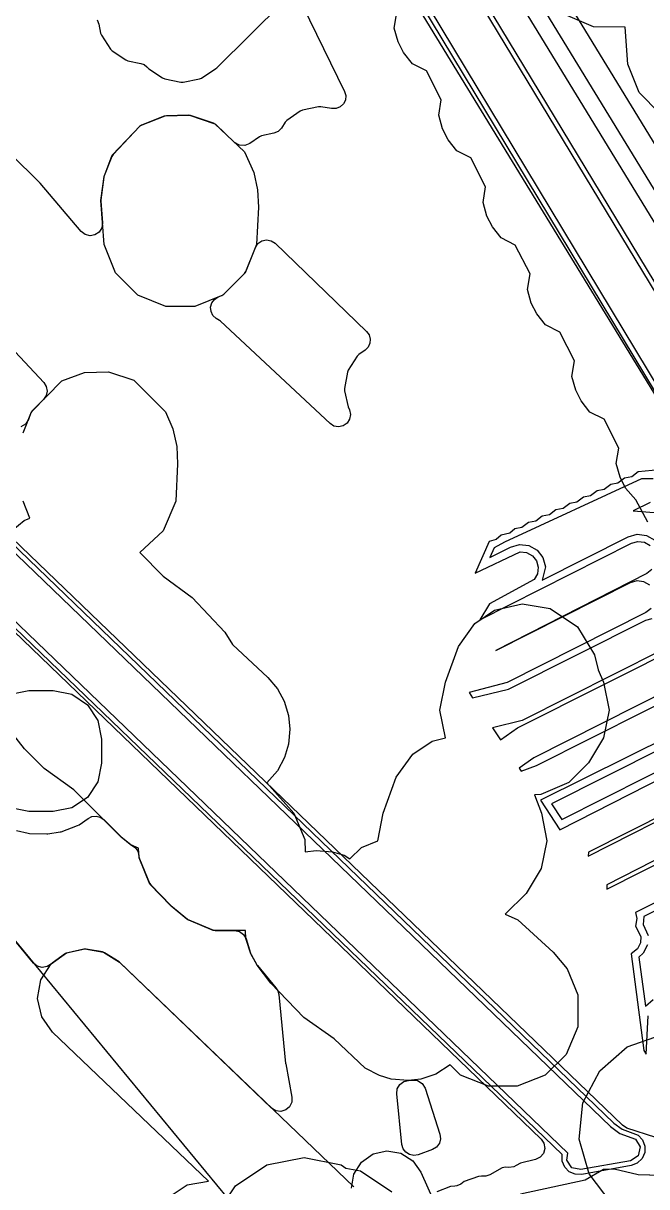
# Model space of a CAD drawing. Header units: metres. Extents: x -2677 to -840, y 169 to 1487.
# Drawn here: x -1653.36 to -1627.6, y 901.7 to 949.78 of the extents above; entities that cross this region are included whole.
import ezdxf

# ---------------------------------------------------------------- set-up
doc = ezdxf.new("R2010")
doc.units = ezdxf.units.M
for name, color, linetype in [('AI_GREENING_ALLOWED_ZONE', 4, 'Continuous'), ('AI_GREENING_EXCLUSIONS', 1, 'Continuous'), ('AI_GREENING_LAWN', 82, 'Continuous')]:
    doc.layers.add(name, color=color, linetype=linetype)

msp = doc.modelspace()

# ---------------------------------------------------------------- linework, layer by layer
at = {"layer": 'AI_GREENING_ALLOWED_ZONE'}
for points in [[(-1650.309, 949.921), (-1650.236, 949.742), (-1650.166, 949.377), (-1650.129, 949.287), (-1649.753, 948.719), (-1649.685, 948.65), (-1649.12, 948.269), (-1649.03, 948.231), (-1648.504, 948.125), (-1648.365, 948.075), (-1648.248, 947.987), (-1648.169, 947.908), (-1647.604, 947.526), (-1647.515, 947.489), (-1646.847, 947.353), (-1646.75, 947.352), (-1646.081, 947.482), (-1645.991, 947.519), (-1645.402, 947.909), (-1645.364, 947.939), (-1642.617, 950.66)], [(-1641.816, 950.524), (-1640.083, 946.97), (-1640.034, 946.794), (-1640.051, 946.612), (-1640.133, 946.449), (-1640.268, 946.326), (-1640.438, 946.26), (-1640.621, 946.259), (-1641.06, 946.338), (-1641.157, 946.336), (-1641.823, 946.191), (-1641.912, 946.152), (-1642.472, 945.763), (-1642.539, 945.694), (-1642.693, 945.454), (-1642.828, 945.314), (-1643.007, 945.236), (-1643.511, 945.126), (-1643.6, 945.087), (-1643.996, 944.812), (-1644.206, 944.728), (-1644.431, 944.745), (-1644.625, 944.859), (-1645.405, 945.597), (-1645.496, 945.652), (-1646.453, 945.973), (-1646.538, 945.986), (-1647.445, 945.961), (-1647.53, 945.944), (-1648.468, 945.573), (-1648.556, 945.513), (-1649.646, 944.366), (-1649.697, 944.285), (-1650.008, 943.484), (-1650.022, 943.426), (-1650.145, 942.483), (-1650.146, 942.433), (-1650.083, 941.539), (-1650.112, 941.334), (-1650.221, 941.157), (-1650.393, 941.041), (-1650.597, 941.004), (-1650.799, 941.053), (-1650.963, 941.18), (-1652.654, 943.171), (-1652.669, 943.188), (-1655.124, 945.605)], [(-1663.936, 947.159), (-1652.505, 934.933), (-1652.404, 934.772), (-1652.371, 934.585), (-1652.409, 934.399), (-1652.514, 934.241), (-1652.982, 933.765), (-1653.037, 933.681), (-1653.144, 933.404), (-1653.267, 933.221), (-1653.455, 933.109)], [(-1653.642, 916.426), (-1653.148, 916.311), (-1653.101, 916.305), (-1652.385, 916.279), (-1652.337, 916.282), (-1651.836, 916.361), (-1651.789, 916.373), (-1651.109, 916.624), (-1651.05, 916.655), (-1650.678, 916.924), (-1650.52, 917), (-1650.346, 917.017), (-1650.176, 916.973), (-1650.032, 916.873), (-1649.33, 916.173), (-1649.31, 916.155), (-1648.939, 915.857), (-1648.882, 915.822), (-1648.88, 915.821), (-1648.727, 915.718), (-1648.621, 915.566), (-1648.579, 915.386), (-1648.576, 915.331), (-1648.557, 915.247), (-1648.139, 914.247), (-1648.088, 914.17), (-1647.266, 913.323), (-1647.247, 913.305), (-1646.598, 912.765), (-1646.535, 912.727), (-1645.531, 912.307), (-1645.436, 912.288), (-1644.629, 912.286), (-1644.426, 912.243), (-1644.258, 912.12), (-1644.155, 911.94), (-1643.964, 911.348), (-1643.945, 911.303), (-1643.708, 910.877), (-1643.682, 910.839), (-1642.919, 909.919), (-1642.843, 909.793), (-1642.806, 909.65), (-1642.518, 906.793), (-1642.515, 906.772), (-1642.259, 905.405), (-1642.264, 905.196), (-1642.354, 905.008), (-1642.513, 904.873), (-1642.713, 904.814), (-1642.919, 904.842), (-1643.097, 904.952), (-1649.362, 910.96), (-1649.401, 910.99), (-1649.997, 911.369), (-1650.087, 911.404), (-1650.759, 911.522), (-1650.855, 911.52), (-1651.521, 911.371), (-1651.609, 911.332), (-1652.167, 910.941), (-1652.192, 910.915), (-1652.192, 910.915), (-1652.365, 910.797), (-1652.571, 910.761), (-1652.775, 910.812), (-1652.939, 910.942), (-1656.395, 915.133)]]:
    msp.add_lwpolyline(points, dxfattribs=at)
for points in [[(-1645.385, 937.584), (-1645.519, 937.707), (-1645.601, 937.87), (-1645.619, 938.052), (-1645.57, 938.228), (-1645.462, 938.375), (-1645.308, 938.472), (-1645.157, 938.533), (-1645.075, 938.588), (-1644.224, 939.439), (-1644.169, 939.521), (-1643.767, 940.519), (-1643.661, 940.682), (-1643.5, 940.792), (-1643.31, 940.832), (-1643.119, 940.797), (-1642.956, 940.692), (-1639.175, 937.046), (-1639.072, 936.904), (-1639.024, 936.734), (-1639.038, 936.559), (-1639.112, 936.399), (-1639.237, 936.275), (-1639.494, 936.096), (-1639.561, 936.027), (-1639.93, 935.453), (-1639.965, 935.363), (-1640.086, 934.692), (-1640.084, 934.595), (-1639.939, 933.929), (-1639.886, 933.808), (-1639.845, 933.618), (-1639.878, 933.427), (-1639.982, 933.264), (-1640.141, 933.152), (-1640.33, 933.108), (-1640.521, 933.14), (-1640.686, 933.243), (-1645.213, 937.472), (-1645.251, 937.501), (-1645.385, 937.584)], [(-1637.932, 905.541), (-1637.911, 905.746), (-1637.808, 905.925), (-1637.643, 906.047), (-1637.442, 906.093), (-1637.437, 906.093), (-1637.292, 906.11), (-1637.067, 906.084), (-1636.876, 905.961), (-1636.759, 905.767), (-1636.144, 903.866), (-1636.121, 903.677), (-1636.17, 903.494), (-1636.285, 903.341), (-1636.448, 903.243), (-1637.044, 903.024), (-1637.223, 902.994), (-1637.4, 903.029), (-1637.553, 903.124), (-1637.663, 903.268), (-1637.714, 903.442), (-1637.932, 905.541)]]:
    msp.add_lwpolyline(points, close=True, dxfattribs=at)
at = {"layer": 'AI_GREENING_EXCLUSIONS'}
for points in [[(-1648.112, 973.134), (-1622.093, 930.13), (-1608.179, 906.756), (-1604.538, 895.16), (-1604.12, 894.621), (-1604.086, 894.246), (-1604.323, 893.954), (-1604.506, 893.895), (-1604.869, 893.996), (-1607.023, 895.706), (-1607.054, 896.112), (-1606.897, 896.339), (-1609.902, 905.934), (-1611.238, 908.157), (-1612.493, 910.468), (-1641.603, 958.753)], [(-1647.854, 973.095), (-1621.922, 930.233), (-1608.008, 906.858), (-1604.348, 895.223), (-1603.942, 894.713), (-1603.867, 894.455), (-1603.894, 894.188), (-1604.021, 893.951), (-1604.227, 893.779), (-1604.482, 893.697), (-1604.75, 893.717), (-1604.991, 893.837), (-1607.01, 895.389), (-1607.199, 895.611), (-1607.281, 895.89), (-1607.242, 896.179), (-1607.119, 896.379), (-1610.086, 905.851), (-1611.412, 908.059), (-1612.667, 910.369), (-1641.774, 958.649)], [(-1637.563, 961.636), (-1607.565, 912.532), (-1607.191, 911.561), (-1602.871, 895.888)], [(-1638.445, 961.159), (-1608.5, 912.164), (-1608.155, 911.295), (-1603.783, 895.435)], [(-1627.552, 929.17), (-1628.059, 930.085), (-1628.477, 930.576), (-1628.704, 931.022), (-1628.863, 931.585), (-1628.759, 932.23), (-1629.365, 933.421), (-1629.948, 933.716), (-1630.311, 934.175), (-1630.538, 934.621), (-1630.696, 935.184), (-1630.592, 935.829), (-1631.199, 937.02), (-1631.782, 937.315), (-1632.144, 937.775), (-1632.371, 938.22), (-1632.53, 938.784), (-1632.425, 939.428), (-1633.032, 940.62), (-1633.615, 940.914), (-1633.977, 941.374), (-1634.204, 941.819), (-1634.363, 942.383), (-1634.258, 943.028), (-1634.865, 944.219), (-1635.448, 944.514), (-1635.81, 944.973), (-1636.037, 945.419), (-1636.196, 945.982), (-1636.091, 946.627), (-1636.698, 947.818), (-1637.281, 948.113), (-1637.644, 948.572), (-1637.87, 949.018), (-1638.029, 949.581), (-1637.925, 950.226)], [(-1627.056, 946.053), (-1627.911, 946.93), (-1628.381, 948.095), (-1628.501, 949.622), (-1629.806, 949.631), (-1630.957, 950.129)], [(-1673.909, 947.638), (-1628.96, 904.33), (-1628.622, 904.079), (-1627.956, 903.83), (-1627.772, 903.632), (-1627.678, 903.378), (-1627.686, 903.108), (-1627.686, 903.108), (-1627.797, 902.861), (-1627.992, 902.675), (-1628.244, 902.576), (-1630.288, 902.208), (-1630.556, 902.212), (-1630.803, 902.316), (-1630.993, 902.506), (-1631.097, 902.754), (-1631.096, 903.033), (-1675.968, 946.219)], [(-1653.357, 932.854), (-1653.018, 933.729), (-1651.759, 935.008), (-1650.828, 935.358), (-1649.834, 935.385), (-1648.784, 935.033), (-1647.474, 933.728), (-1647.174, 933.018), (-1647.019, 932.299), (-1646.98, 931.582), (-1647.057, 930.037), (-1647.572, 928.805), (-1648.537, 927.913), (-1647.577, 926.933), (-1646.378, 926.051), (-1645.026, 924.615), (-1644.709, 924.114), (-1643.249, 922.748), (-1642.856, 922.274), (-1642.581, 921.763), (-1642.4, 921.175), (-1642.341, 920.608), (-1642.4, 919.988), (-1642.561, 919.445), (-1642.856, 918.889), (-1643.298, 918.391), (-1642.175, 917.135), (-1641.722, 916.052), (-1641.708, 915.543), (-1641.263, 915.601), (-1640.588, 915.543), (-1640.098, 915.402), (-1639.862, 915.253), (-1639.383, 915.715), (-1638.714, 915.994), (-1638.488, 917.145), (-1637.952, 918.627), (-1637.27, 919.578), (-1636.462, 920.117), (-1635.914, 920.254), (-1636.144, 921.402), (-1635.917, 922.55), (-1635.381, 924.032), (-1634.699, 924.983), (-1633.891, 925.522), (-1632.751, 925.789), (-1631.596, 925.6), (-1630.458, 924.84), (-1629.76, 923.682), (-1629.614, 923.062), (-1629.383, 922.55), (-1629.156, 921.402), (-1629.386, 920.254), (-1630.015, 919.218), (-1630.825, 918.408), (-1631.972, 917.912), (-1632.242, 917.896), (-1631.954, 917.145), (-1631.727, 915.997), (-1631.957, 914.849), (-1632.586, 913.813), (-1633.45, 912.967), (-1632.922, 912.732), (-1631.473, 911.393), (-1630.896, 910.71), (-1630.443, 909.626), (-1630.443, 908.303), (-1630.934, 907.164), (-1631.8, 906.316), (-1632.951, 905.849), (-1634.139, 905.849), (-1635.29, 906.316), (-1635.723, 906.731), (-1636.309, 906.352), (-1636.938, 906.151), (-1637.462, 906.09), (-1638.156, 906.151), (-1638.636, 906.291), (-1639.24, 906.604), (-1640.517, 907.817), (-1641.763, 908.696), (-1643.126, 910.119), (-1643.697, 910.857), (-1643.957, 911.324), (-1644.159, 911.953), (-1644.176, 912.285), (-1645.486, 912.288), (-1646.569, 912.742), (-1647.257, 913.314), (-1648.121, 914.204), (-1648.574, 915.287), (-1648.594, 915.698), (-1648.913, 915.836), (-1649.321, 916.164), (-1651.272, 918.109), (-1652.497, 918.989), (-1653.308, 919.799), (-1654.144, 920.866)], [(-1627.096, 931.323), (-1627.954, 931.243), (-1628.225, 931.04), (-1628.52, 930.981), (-1628.791, 930.778), (-1629.087, 930.72), (-1629.358, 930.516), (-1629.653, 930.458), (-1629.924, 930.255), (-1630.22, 930.197), (-1630.491, 929.993), (-1630.786, 929.935), (-1631.058, 929.731), (-1631.353, 929.673), (-1631.624, 929.47), (-1631.919, 929.412), (-1632.19, 929.208), (-1632.486, 929.15), (-1632.757, 928.947), (-1633.052, 928.888), (-1633.263, 928.715), (-1633.619, 928.627), (-1633.829, 928.453), (-1634.118, 928.367), (-1634.696, 927.055), (-1632.837, 927.943), (-1632.566, 927.91), (-1632.327, 927.777), (-1632.158, 927.562), (-1632.084, 927.3), (-1632.116, 927.028), (-1632.25, 926.79), (-1634.093, 925.791), (-1634.498, 925.125), (-1628.237, 928.296), (-1627.973, 928.369), (-1627.702, 928.335), (-1627.465, 928.201)], [(-1627.336, 930.951), (-1627.819, 930.951), (-1633.484, 928.335), (-1633.907, 928.101), (-1634.082, 927.705), (-1633.236, 928.136), (-1632.86, 928.242), (-1632.473, 928.196), (-1632.132, 928.005), (-1631.891, 927.699), (-1631.785, 927.323), (-1631.921, 926.774), (-1628.372, 928.564), (-1627.996, 928.668), (-1627.608, 928.62), (-1627.269, 928.428)], [(-1653.785, 928.849), (-1653.323, 929.234), (-1653.083, 929.337), (-1653.359, 930.037)], [(-1627.459, 929.978), (-1628.165, 929.639), (-1627.295, 929.57)], [(-1627.391, 927.214), (-1627.606, 927.046), (-1633.841, 923.867), (-1628.267, 926.677), (-1628.003, 926.75), (-1627.732, 926.717), (-1627.495, 926.582)], [(-1627.421, 925.595), (-1627.636, 925.427), (-1633.373, 922.536), (-1634.943, 922.121), (-1634.803, 921.909), (-1633.307, 922.258), (-1627.638, 925.116), (-1627.375, 925.189)], [(-1627.008, 923.866), (-1632.752, 920.971), (-1633.978, 920.664), (-1633.649, 920.168), (-1632.946, 920.659), (-1625.841, 924.24)], [(-1625.21, 922.99), (-1632.268, 919.432), (-1632.875, 919), (-1632.79, 918.873), (-1632.153, 919.111), (-1625.43, 922.5)], [(-1624.799, 921.249), (-1631.996, 917.675), (-1631.187, 916.454), (-1623.981, 920.132)], [(-1624.664, 920.982), (-1631.538, 917.526), (-1631.107, 916.876), (-1624.116, 920.4)], [(-1623.351, 918.882), (-1630.014, 915.523), (-1630.021, 915.363), (-1625.469, 917.682)], [(-1659.014, 918.309), (-1644.921, 901.221)], [(-1624.833, 916.435), (-1629.254, 914.183), (-1629.252, 914), (-1622.109, 917.609)], [(-1621.479, 916.359), (-1628.069, 913.038), (-1628.009, 912.789), (-1628.073, 912.464), (-1627.845, 912.047), (-1627.862, 911.774), (-1627.982, 911.529), (-1628.252, 911.326), (-1627.717, 907.334), (-1627.622, 907.184), (-1627.546, 908.762)], [(-1621.344, 916.091), (-1627.727, 912.874), (-1627.751, 912.543), (-1627.547, 912.087)], [(-1647.241, 901.342), (-1646.592, 901.776), (-1645.698, 901.928), (-1652.143, 908.085), (-1652.591, 908.723), (-1652.761, 909.485), (-1652.626, 910.254), (-1652.208, 910.912), (-1651.569, 911.361), (-1650.807, 911.53), (-1650.038, 911.396), (-1649.38, 910.977), (-1639.696, 901.691)], [(-1627.572, 911.697), (-1627.744, 911.347), (-1627.93, 911.182), (-1627.659, 909.161), (-1627.332, 909.436)], [(-1639.798, 901.645), (-1639.699, 902.222), (-1639.387, 902.717), (-1638.909, 903.055), (-1638.338, 903.184), (-1637.761, 903.085), (-1637.266, 902.773), (-1636.928, 902.295), (-1634.208, 896.193)], [(-1645.455, 900.44), (-1644.587, 901.737), (-1643.29, 902.605), (-1641.759, 902.909), (-1640.228, 902.605), (-1640.029, 902.471), (-1640.029, 902.471), (-1639.426, 902.352), (-1638.129, 901.484)], [(-1621.239, 901.594), (-1623.421, 902.009), (-1627.482, 902.172), (-1627.49, 902.172), (-1627.495, 902.173), (-1627.963, 902.192), (-1628.952, 902.422), (-1629.391, 902.414), (-1630.149, 901.974), (-1632.815, 901.393)]]:
    msp.add_lwpolyline(points, dxfattribs=at)
for points in [[(-1628.28, 902.773), (-1630.323, 902.405), (-1630.692, 902.482), (-1630.901, 902.795), (-1630.864, 903.087), (-1675.834, 946.367), (-1675.997, 946.726), (-1675.85, 947.092), (-1675.119, 947.818), (-1674.77, 947.963), (-1674.42, 947.824), (-1674.048, 947.494), (-1629.095, 904.182), (-1628.713, 903.901), (-1628.074, 903.669), (-1627.875, 903.346), (-1627.96, 902.977), (-1628.28, 902.773)], [(-1643.68, 942.901), (-1643.641, 942.184), (-1643.718, 940.639), (-1644.188, 939.474), (-1645.11, 938.552), (-1646.275, 938.082), (-1647.463, 938.082), (-1648.628, 938.552), (-1649.55, 939.474), (-1650.02, 940.639), (-1650.148, 942.458), (-1650.018, 943.456), (-1649.679, 944.331), (-1648.519, 945.553), (-1647.489, 945.96), (-1646.495, 945.987), (-1645.445, 945.635), (-1644.221, 944.476), (-1643.835, 943.62), (-1643.68, 942.901)], [(-1651.356, 917.355), (-1652.121, 917.203), (-1653.121, 917.203), (-1653.887, 917.355), (-1654.536, 917.789), (-1654.969, 918.437), (-1655.121, 919.203), (-1655.121, 920.203), (-1654.969, 920.968), (-1654.536, 921.617), (-1653.887, 922.051), (-1653.121, 922.203), (-1652.121, 922.203), (-1651.356, 922.051), (-1650.707, 921.617), (-1650.274, 920.968), (-1650.121, 920.203), (-1650.121, 919.203), (-1650.274, 918.437), (-1650.707, 917.789), (-1651.356, 917.355)], [(-1620.921, 904.504), (-1620.941, 902.824), (-1621.599, 901.3), (-1622.759, 900.166), (-1624.203, 899.561), (-1625.358, 899.542), (-1625.824, 899.462), (-1627.229, 899.732), (-1628.449, 900.48), (-1629.069, 901.035), (-1629.98, 902.227), (-1630.388, 903.67), (-1630.236, 905.162), (-1629.545, 906.493), (-1628.413, 907.476), (-1626.998, 907.973), (-1624.203, 907.865), (-1622.679, 907.207), (-1621.545, 906.047), (-1620.921, 904.504)]]:
    msp.add_lwpolyline(points, close=True, dxfattribs=at)
at = {"layer": 'AI_GREENING_LAWN'}
for points in [[(-1645.822, 972.934), (-1618.846, 945.854), (-1618.843, 945.851), (-1583.68, 909.897), (-1583.566, 909.715), (-1583.539, 909.502), (-1583.604, 909.298), (-1583.748, 909.139), (-1603.696, 895.007), (-1603.87, 894.928), (-1604.06, 894.92), (-1604.239, 894.984), (-1604.239, 894.984), (-1604.382, 895.109), (-1604.467, 895.279), (-1609.101, 911.787), (-1609.128, 911.85), (-1639.033, 960.78)], [(-1642.125, 958.743), (-1612.523, 910.314), (-1612.468, 910.188), (-1609.406, 899.26)], [(-1627.227, 903.735), (-1628.419, 904.125), (-1628.61, 904.24), (-1673.268, 947.216)], [(-1675.171, 945.3), (-1631.967, 903.669), (-1631.849, 903.493), (-1631.814, 903.283), (-1631.87, 903.078), (-1632.007, 902.915), (-1632.198, 902.823), (-1632.822, 902.675), (-1632.997, 902.579), (-1632.999, 902.582), (-1633.089, 902.525), (-1633.298, 902.496), (-1633.435, 902.506), (-1633.573, 902.475), (-1634.078, 902.191), (-1634.243, 902.133), (-1634.418, 902.135), (-1634.424, 902.137), (-1634.555, 902.126), (-1635.147, 901.909), (-1635.281, 901.812), (-1635.454, 901.733), (-1635.53, 901.729), (-1635.529, 901.722), (-1635.711, 901.703), (-1636.28, 901.493)]]:
    msp.add_lwpolyline(points, dxfattribs=at)

doc.saveas('drawing.dxf')
